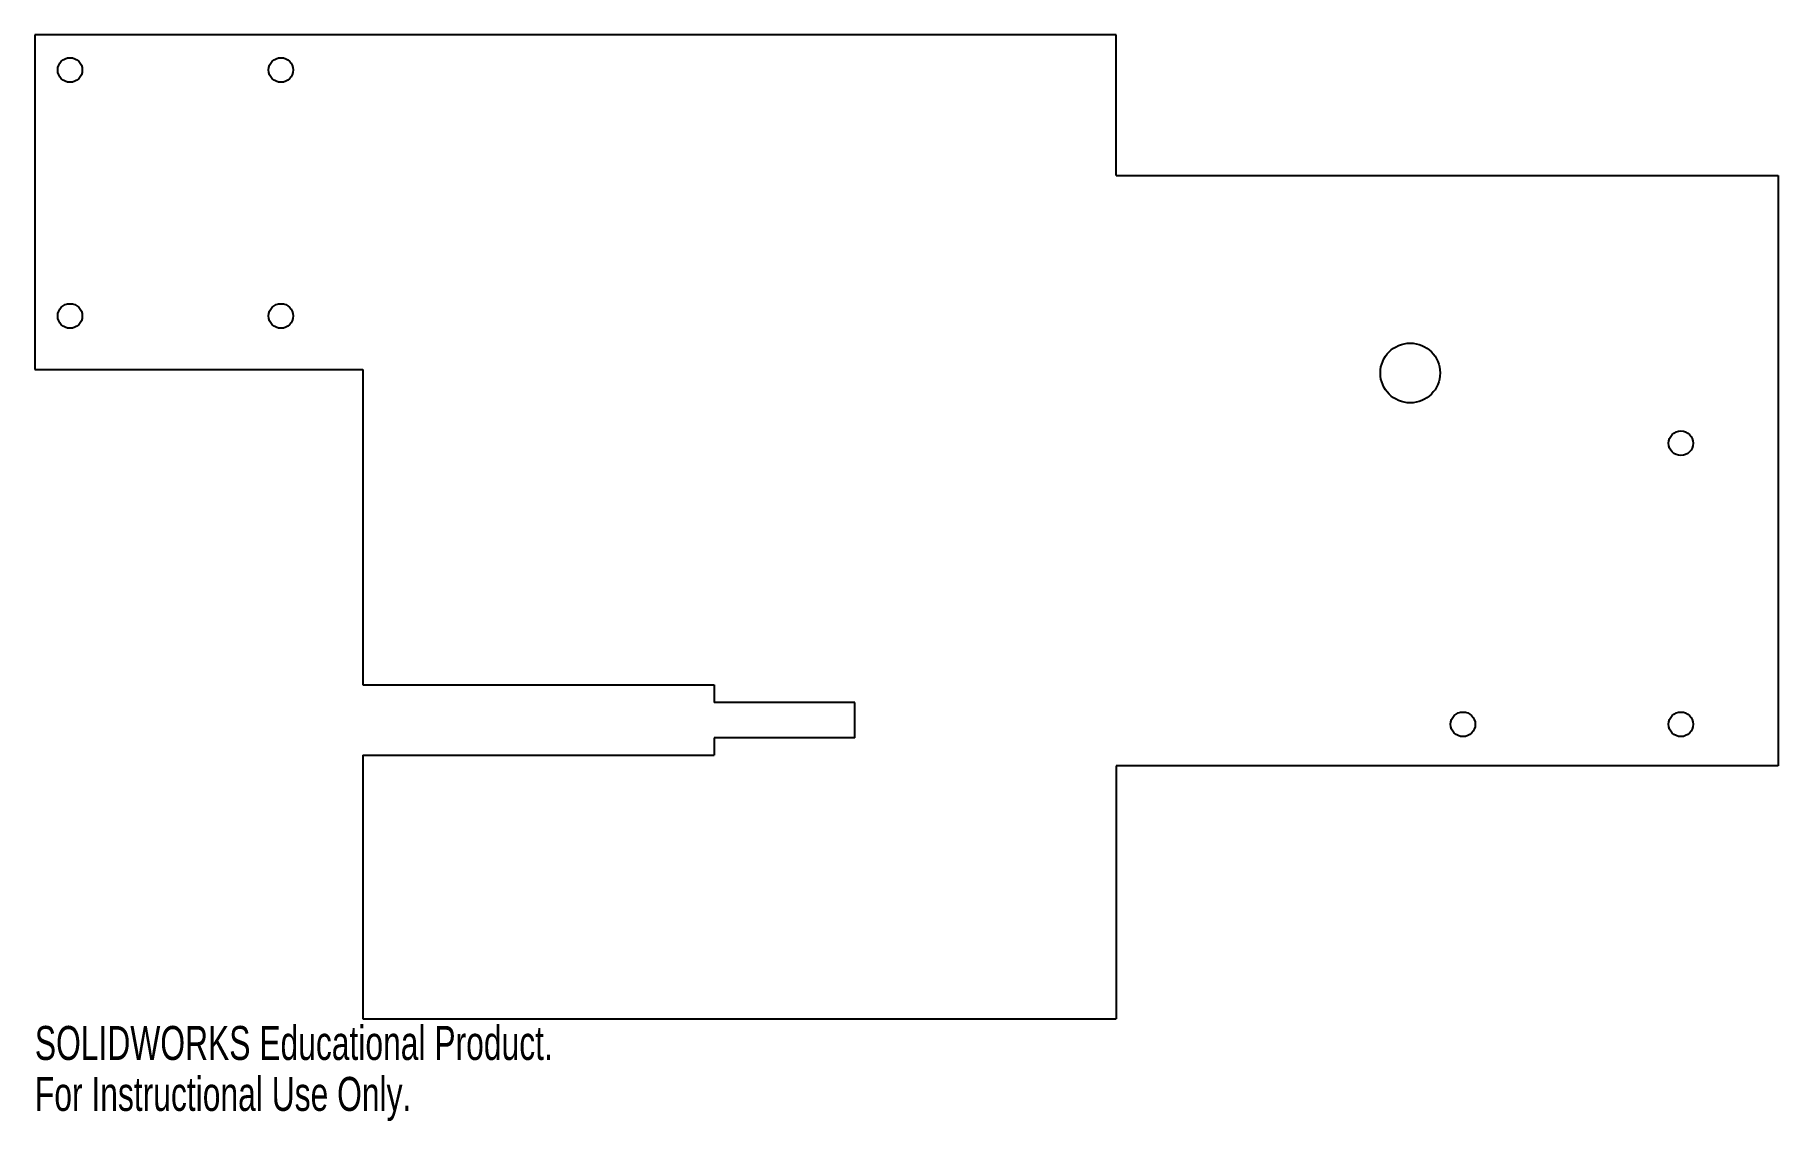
# Model space of a CAD drawing. Header units: millimetres. Extents: x 0 to 248, y -15 to 140.
import ezdxf

# ---------------------------------------------------------------- set-up
doc = ezdxf.new("R2010")
doc.units = ezdxf.units.MM
doc.styles.add('SLDTEXTSTYLE0', font='TXT', dxfattribs={"width": 0.7})

msp = doc.modelspace()

# ---------------------------------------------------------------- linework, layer by layer
at = {"color": 7, "linetype": 'Continuous', "lineweight": 25}
for p, q in [((0, 140), (0, 92.38)), ((153.83, 140), (0, 140)), ((153.83, 120), (153.83, 140)), ((153.83, 120), (248, 120)), ((248, 120), (248, 36)), ((0, 92.38), (46.64, 92.38)), ((46.64, 92.38), (46.64, 47.5)), ((46.64, 47.5), (96.64, 47.5)), ((96.64, 47.5), (96.64, 45)), ((116.64, 45), (96.64, 45)), ((116.64, 40), (116.64, 45)), ((96.64, 40), (96.64, 37.5)), ((116.64, 40), (96.64, 40)), ((46.64, 37.5), (96.64, 37.5)), ((46.64, 37.5), (46.64, 0)), ((248, 36), (153.83, 36)), ((153.83, 36), (153.83, 0)), ((46.64, 0), (153.83, 0))]:
    msp.add_line(p, q, dxfattribs=at)
for centre, radius in [((5, 135), 1.75), ((35, 135), 1.75), ((5, 100), 1.75), ((35, 100), 1.75), ((195.66, 91.89), 4.25), ((234.16, 81.89), 1.75), ((203.16, 41.9), 1.75), ((234.16, 41.9), 1.75)]:
    msp.add_circle(centre, radius, dxfattribs=at)

# ---------------------------------------------------------------- texts
at = {"color": 7, "linetype": 'Continuous', "char_height": 4.8336, "attachment_point": 1, "style": 'SLDTEXTSTYLE0'}
for s, insert in [('SOLIDWORKS Educational Product.', (0, -1.02)), ('For Instructional Use Only.', (0, -8.27))]:
    msp.add_mtext(s, dxfattribs=dict(at, insert=insert))

doc.saveas('drawing.dxf')
